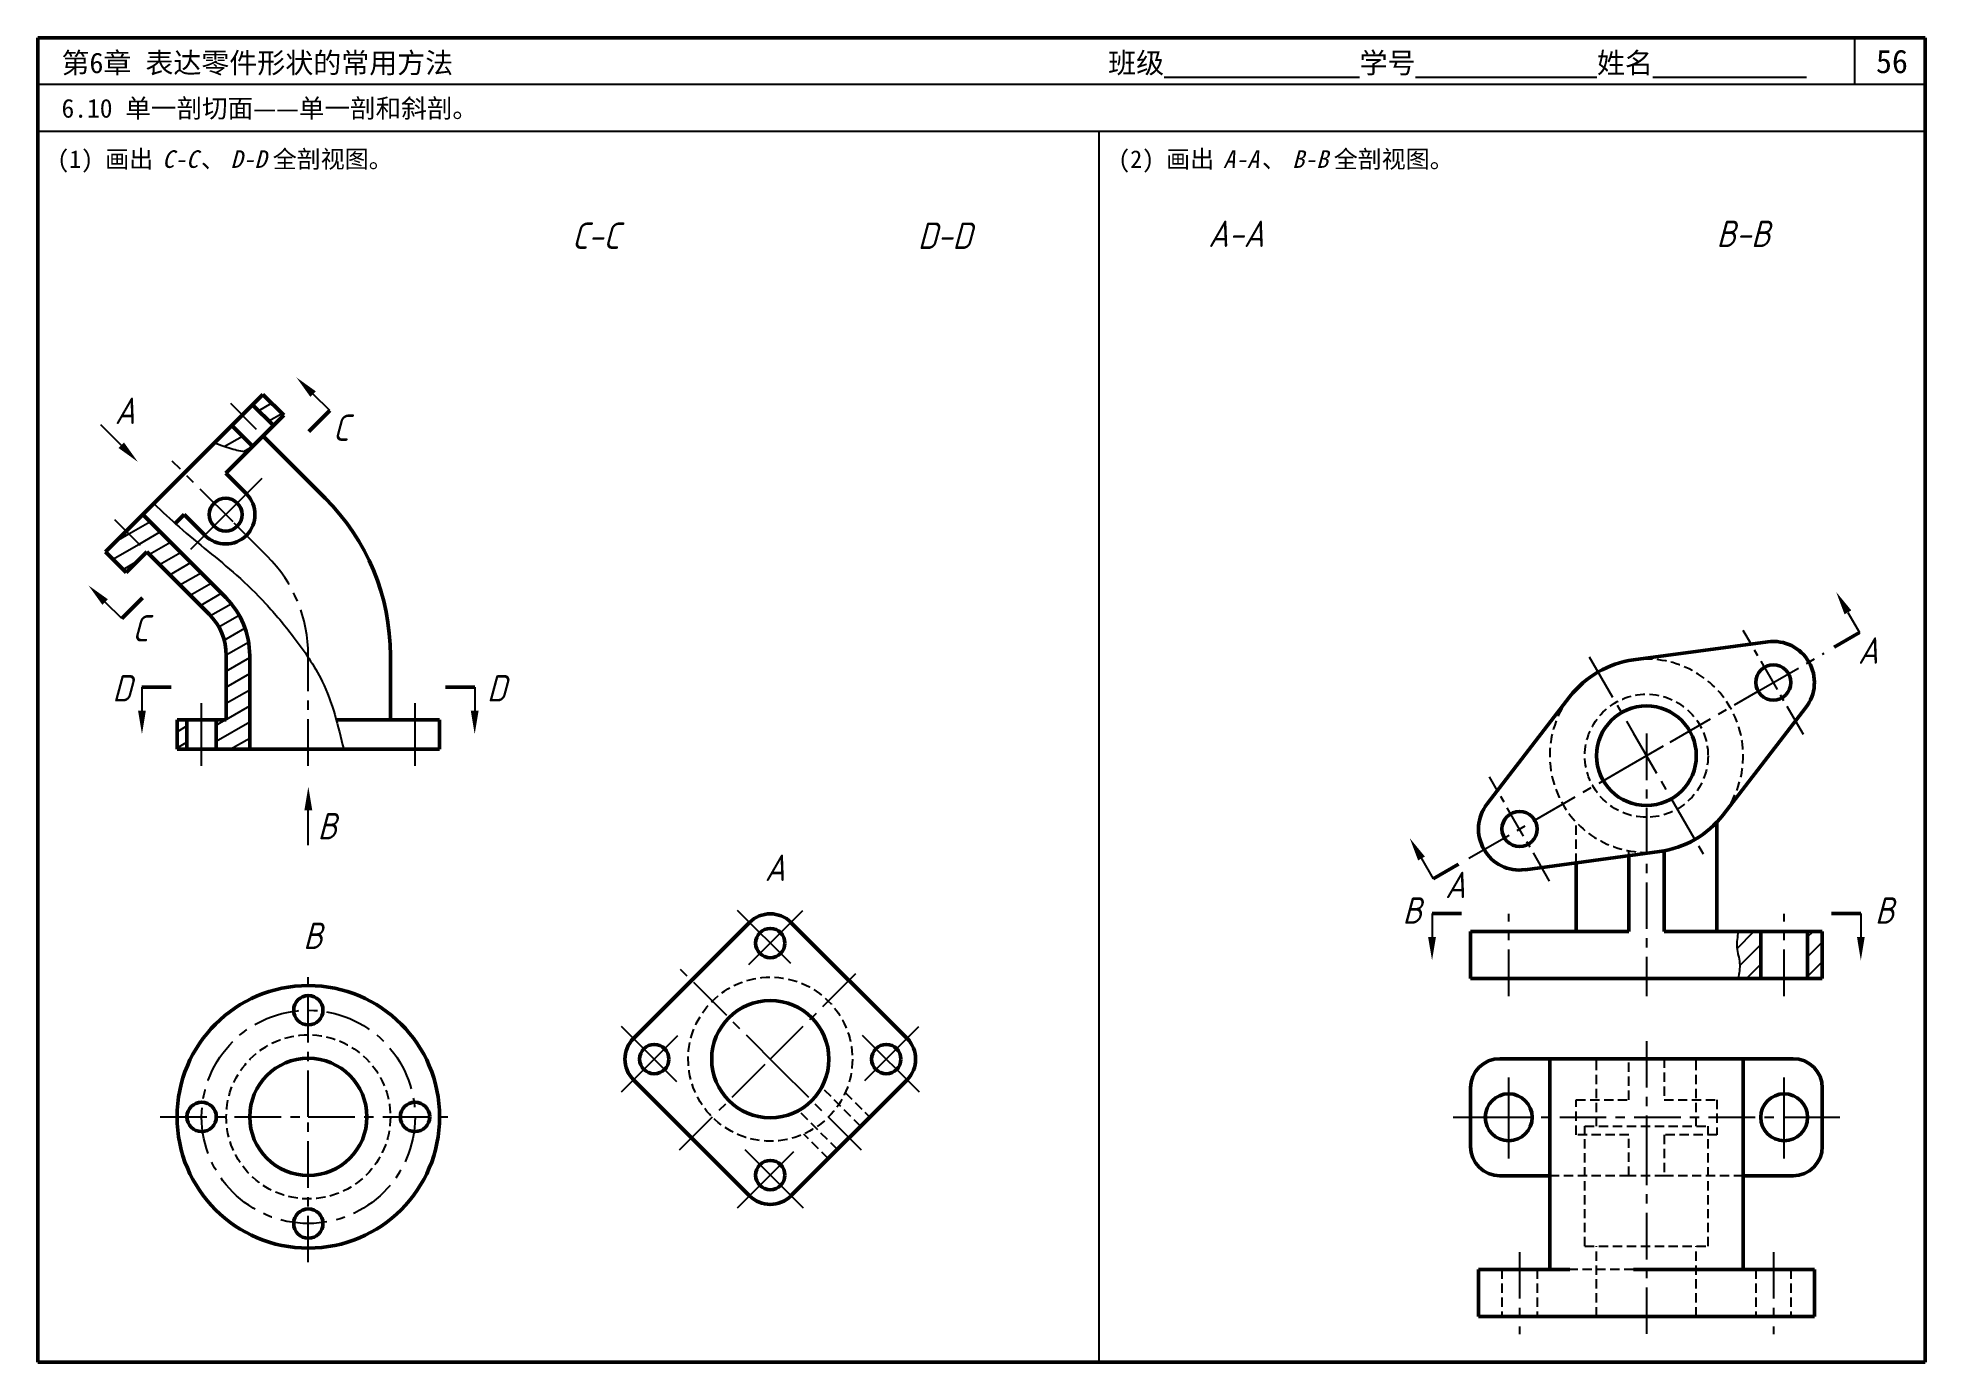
# Model space of a CAD drawing. Header units: millimetres. Extents: x 0 to 322, y 0 to 226.
import ezdxf

# ---------------------------------------------------------------- set-up
doc = ezdxf.new("R2010")
doc.units = ezdxf.units.MM
doc.header["$LTSCALE"] = 0.25
doc.linetypes.add('CENTER', pattern=[50.8, 31.75, -6.35, 6.35, -6.35])
doc.linetypes.add('HIDDEN', pattern=[9.525, 6.35, -3.175])
for name, color, linetype in [('点画线层', 7, 'CENTER'), ('细实线层', 7, 'Continuous'), ('虚线层', 7, 'HIDDEN')]:
    doc.layers.add(name, color=color, linetype=linetype)
doc.layers.add('粗实线层', color=7, linetype='Continuous', lineweight=50)
doc.styles.get("Standard").update_dxf_attribs({"font": 'gbeitc.shx', "height": 4.5, "bigfont": 'gbcbig.shx'})
doc.styles.add('宋体', font='SimSun.ttf', dxfattribs={"height": 3.5})
doc.styles.add('宋体-斜体', font='SimSun.ttf', dxfattribs={"oblique": 15, "height": 3})
pattern_1 = [(30, (0, -35.3613), (-1.190625, 2.062223), [])]

msp = doc.modelspace()

# ---------------------------------------------------------------- hatches: boundary and pattern name
at = {"layer": '细实线层'}
h = msp.add_hatch(dxfattribs=at)
h.set_pattern_fill('ANSI31', color=256, scale=0.75, angle=345, style=0)
h.set_pattern_definition(pattern_1)
edge = h.paths.add_edge_path()
edge.add_line((33.12, 159.83), (30.16, 156.87))
edge.add_spline(control_points=[(30.16, 156.87), (31.1, 156.49), (32.87, 155.77), (34.76, 155.45), (35.65, 155.29)], knot_values=[0, 0, 0, 0, 3.029508, 5.729055, 5.729055, 5.729055, 5.729055], degree=3, periodic=0)
edge.add_line((35.65, 155.29), (36.65, 156.3))
edge.add_line((36.65, 156.3), (33.12, 159.83))
h.paths.add_polyline_path([(38.42, 165.14), (36.65, 163.37), (40.19, 159.83), (41.96, 161.6)])
h = msp.add_hatch(dxfattribs=at)
h.set_pattern_fill('ANSI31', color=256, scale=0.75, angle=345, style=0)
h.set_pattern_definition(pattern_1)
h.paths.add_polyline_path([(15.09, 141.8), (11.55, 138.27), (15.09, 134.73), (18.62, 138.27)])
h.paths.add_polyline_path([(17.92, 144.63), (15.09, 141.8), (19.84, 137.06), (29.23, 127.66, -0.198912), (32.16, 120.59), (32.16, 109.59), (30.46, 109.59), (30.46, 104.59), (36.16, 104.59), (36.16, 120.59, 0.198912), (32.06, 130.49)])
h.paths.add_polyline_path([(25.46, 109.59), (23.76, 109.59), (23.76, 104.59), (25.46, 104.59)], flags=17)
h = msp.add_hatch(dxfattribs=at)
h.set_pattern_fill('ANSI31', color=256, scale=0.75, style=0)
h.set_pattern_definition([(45, (228.9663, -64.3939), (-1.683798, 1.683798), [])])
edge = h.paths.add_edge_path()
edge.add_line((293.94, 73.49), (290.1, 73.49))
edge.add_spline(control_points=[(290.1, 73.49), (289.95, 72.58), (289.65, 70.77), (290.56, 68.14), (290.25, 66.36), (290.1, 65.49)], knot_values=[0, 0, 0, 0, 2.723428, 5.438581, 8.057011, 8.057011, 8.057011, 8.057011], degree=3, periodic=0)
edge.add_line((290.1, 65.49), (293.94, 65.49))
edge.add_line((293.94, 65.49), (293.94, 73.49))
h.paths.add_polyline_path([(304.44, 73.49), (301.94, 73.49), (301.94, 65.49), (304.44, 65.49)])

# ---------------------------------------------------------------- linework, layer by layer
at = {"lineweight": 50}
for p, q in [((322, 226), (0, 226)), ((0, 226), (0, 0)), ((322, 0), (322, 226)), ((0, 0), (322, 0))]:
    msp.add_line(p, q, dxfattribs=at)
for p, q in [((310, 218), (310, 226)), ((322, 218), (0, 218)), ((322, 210), (0, 210)), ((181, 210), (181, 0))]:
    msp.add_line(p, q)
at = {"layer": '点画线层'}
for p, q in [((32.87, 163.62), (37.28, 159.21)), ((33.31, 143.38), (22.93, 153.76)), ((13.07, 143.82), (17.48, 139.41)), ((39.13, 137.56), (33.31, 143.38)), ((46.16, 101.78), (46.16, 120.59)), ((264.69, 120.38), (272.19, 107.37)), ((293.49, 114.49), (304.75, 120.99)), ((278.48, 105.82), (293.49, 114.49)), ((272.19, 107.37), (284.19, 86.6)), ((274.44, 107.28), (274.44, 62.49)), ((270.46, 101.19), (278.48, 105.82)), ((255.38, 92.49), (270.46, 101.19)), ((244.13, 85.99), (255.38, 92.49)), ((250.94, 62.49), (250.94, 76.49)), ((297.94, 62.49), (297.94, 76.49)), ((46.16, 41.87), (46.16, 67.03)), ((126.51, 50.18), (109.48, 67.21)), ((124.97, 51.72), (140.42, 67.18)), ((274.44, 54.8), (274.44, 38.18)), ((109.5, 36.26), (124.97, 51.72)), ((140.51, 36.18), (126.51, 50.18)), ((20.89, 41.87), (46.16, 41.87)), ((46.16, 17.07), (46.16, 41.87)), ((46.16, 41.87), (71.35, 41.87)), ((241.44, 41.8), (246.94, 41.8)), ((246.94, 41.8), (301.94, 41.8)), ((301.94, 41.8), (307.44, 41.8)), ((274.44, 38.18), (274.44, 4.8)), ((252.79, 18.8), (252.79, 4.8)), ((296.09, 18.8), (296.09, 4.8))]:
    msp.add_line(p, q, dxfattribs=at)
at = {"layer": '点画线层', "ltscale": 0.7}
for p, q in [((301.22, 107.09), (290.95, 124.88)), ((257.92, 82.09), (247.65, 99.88))]:
    msp.add_line(p, q, dxfattribs=at)
at = {"layer": '点画线层'}
msp.add_circle((46.16, 41.87), 18.2, dxfattribs=at)
msp.add_arc((22.16, 120.59), 24, 0, 45, dxfattribs=at)
at = {"layer": '粗实线层'}
for p, q in [((11.55, 138.27), (38.42, 165.14)), ((38.42, 165.14), (41.96, 161.6)), ((32.06, 151.7), (41.96, 161.6)), ((36.65, 163.37), (40.19, 159.83)), ((46.26, 158.84), (49.8, 162.37)), ((33.12, 159.83), (36.65, 156.3)), ((49.03, 147.46), (38.42, 158.07)), ((32.06, 151.7), (35.59, 148.17)), ((32.06, 130.49), (17.92, 144.63)), ((23.47, 143.12), (24.99, 144.63)), ((28.52, 141.1), (24.99, 144.63)), ((11.55, 138.27), (15.09, 134.73)), ((15.09, 134.73), (18.62, 138.27)), ((29.23, 127.66), (18.62, 138.27)), ((17.86, 130.43), (14.32, 126.89)), ((272.24, 119.84), (295.15, 122.93)), ((306.48, 121.99), (310.81, 124.49)), ((32.16, 120.59), (32.16, 109.59)), ((36.16, 120.59), (36.16, 104.59)), ((60.16, 120.59), (60.16, 109.59)), ((17.78, 115.17), (22.78, 115.17)), ((74.54, 115.17), (69.54, 115.17)), ((247.25, 95.27), (261.38, 113.57)), ((23.76, 104.59), (23.76, 109.59)), ((32.16, 109.59), (23.76, 109.59)), ((25.46, 104.59), (25.46, 109.59)), ((30.46, 104.59), (30.46, 109.59)), ((68.56, 109.59), (50.92, 109.59)), ((68.56, 104.59), (68.56, 109.59)), ((301.63, 111.71), (287.5, 93.41)), ((23.76, 104.59), (68.56, 104.59)), ((286.44, 73.49), (286.44, 92.16)), ((276.64, 87.14), (253.72, 84.05)), ((277.44, 73.49), (277.44, 87.26)), ((242.39, 84.99), (238.06, 82.49)), ((262.44, 73.49), (262.44, 85.22)), ((271.44, 73.49), (271.44, 86.44)), ((101.63, 55.26), (121.43, 75.06)), ((128.5, 75.06), (148.3, 55.26)), ((237.86, 76.58), (242.86, 76.58)), ((311.01, 76.58), (306.01, 76.58)), ((244.44, 65.49), (244.44, 73.49)), ((249.44, 73.49), (244.44, 73.49)), ((271.44, 73.49), (249.44, 73.49)), ((299.44, 73.49), (277.44, 73.49)), ((293.94, 65.49), (293.94, 73.49)), ((304.44, 73.49), (299.44, 73.49)), ((301.94, 65.49), (301.94, 73.49)), ((304.44, 65.49), (304.44, 73.49)), ((244.44, 65.49), (249.44, 65.49)), ((249.44, 65.49), (299.44, 65.49)), ((299.44, 65.49), (304.44, 65.49)), ((249.44, 51.8), (257.94, 51.8)), ((290.94, 51.8), (257.94, 51.8)), ((257.94, 51.8), (257.94, 15.8)), ((290.94, 51.8), (299.44, 51.8)), ((290.94, 51.8), (290.94, 15.8)), ((101.63, 48.19), (121.43, 28.39)), ((128.5, 28.39), (148.3, 48.19)), ((244.44, 36.8), (244.44, 46.8)), ((304.44, 46.8), (304.44, 36.8)), ((257.94, 31.8), (249.44, 31.8)), ((299.44, 31.8), (290.94, 31.8)), ((247.25, 15.8), (245.79, 15.8)), ((245.79, 15.8), (245.79, 7.8)), ((261.38, 15.8), (247.25, 15.8)), ((295.15, 15.8), (272.24, 15.8)), ((303.09, 15.8), (295.15, 15.8)), ((303.09, 15.8), (303.09, 7.8)), ((245.79, 7.8), (247.25, 7.8)), ((247.25, 7.8), (261.38, 7.8)), ((261.38, 7.8), (272.24, 7.8)), ((272.24, 7.8), (295.15, 7.8)), ((295.15, 7.8), (303.09, 7.8))]:
    msp.add_line(p, q, dxfattribs=at)
for centre, radius in [((32.06, 144.63), 2.8), ((296.09, 115.99), 3), ((274.44, 103.49), 8.5), ((252.79, 90.99), 3), ((124.97, 71.52), 2.5), ((46.16, 41.87), 22.4), ((46.16, 60.07), 2.5), ((124.97, 51.72), 10), ((46.16, 41.87), 10), ((105.17, 51.72), 2.5), ((144.76, 51.72), 2.5), ((250.94, 41.8), 4), ((297.94, 41.8), 4), ((27.96, 41.87), 2.5), ((64.36, 41.87), 2.5), ((124.97, 31.93), 2.5), ((46.16, 23.67), 2.5)]:
    msp.add_circle(centre, radius, dxfattribs=at)
for centre, radius, start, end in [((32.06, 144.63), 5, 225, 45), ((22.16, 120.59), 38, 0, 45), ((22.16, 120.59), 14, 0, 45), ((22.16, 120.59), 10, 0, 45), ((296.09, 115.99), 7, 322.3337, 97.6663), ((274.44, 103.49), 16.5, 97.6663, 142.3337), ((252.79, 90.99), 7, 142.3337, 277.6663), ((274.44, 103.49), 16.5, 277.6663, 322.3337), ((124.97, 71.52), 5, 45, 135), ((105.17, 51.72), 5, 135, 225), ((144.76, 51.72), 5, 315, 45), ((249.44, 46.8), 5, 90, 180), ((299.44, 46.8), 5, 0, 90), ((249.44, 36.8), 5, 180, 270), ((299.44, 36.8), 5, 270, 0), ((124.97, 31.93), 5, 225, 315)]:
    msp.add_arc(centre, radius, start, end, dxfattribs=at)
at = {"layer": '细实线层'}
for p, q in [((49.8, 162.37), (46.97, 165.2)), ((10.7, 160), (14.24, 156.47)), ((26.14, 138.71), (38.27, 150.84)), ((14.32, 126.89), (11.49, 129.72)), ((308.81, 127.95), (310.81, 124.49)), ((17.78, 115.17), (17.78, 111.17)), ((74.54, 115.17), (74.54, 111.17)), ((27.96, 101.78), (27.96, 112.45)), ((64.36, 101.78), (64.36, 112.45)), ((46.16, 88.25), (46.16, 94.19)), ((236.06, 85.95), (238.06, 82.49)), ((128.47, 68.02), (119.38, 77.11)), ((121.3, 67.86), (130.52, 77.08)), ((237.86, 76.58), (237.86, 72.58)), ((311.01, 76.58), (311.01, 72.58)), ((109.02, 47.87), (99.58, 57.31)), ((99.6, 46.16), (109.18, 55.73)), ((150.41, 46.08), (140.71, 55.78)), ((141.11, 48.07), (150.32, 57.28)), ((250.94, 34.76), (250.94, 48.6)), ((297.94, 34.76), (297.94, 48.6)), ((119.4, 26.36), (128.98, 35.94)), ((130.61, 26.28), (120.66, 36.23))]:
    msp.add_line(p, q, dxfattribs=at)
for points in [[(35.65, 155.29), (33, 155.84), (30.16, 156.87)], [(19.79, 146.51), (24.13, 142.53), (33.92, 134.29), (38.87, 129.46), (43.56, 123.86), (48.52, 116.17), (52.19, 104.59)], [(290.1, 73.49), (289.88, 70.77), (290.33, 68.1), (290.1, 65.49)]]:
    msp.add_spline(points, degree=3, dxfattribs=at)
for points in [[(47.44, 165.67), (46.5, 164.73), (44.14, 168.03)], [(13.77, 156), (14.71, 156.94), (17.07, 153.64)], [(11.02, 129.25), (11.96, 130.19), (8.66, 132.55)], [(309.39, 128.29), (308.23, 127.62), (306.81, 131.42)], [(17.11, 111.17), (18.44, 111.17), (17.78, 107.17)], [(75.21, 111.17), (73.87, 111.17), (74.54, 107.17)], [(46.83, 94.19), (45.49, 94.19), (46.16, 98.19)], [(236.64, 86.29), (235.49, 85.62), (234.06, 89.42)], [(237.19, 72.58), (238.53, 72.58), (237.86, 68.58)], [(311.68, 72.58), (310.35, 72.58), (311.01, 68.58)]]:
    msp.add_solid(points, dxfattribs=at)
at = {"layer": '虚线层'}
for p, q in [((262.44, 85.22), (262.44, 92.16)), ((271.44, 86.44), (271.44, 87.26)), ((265.94, 40.3), (265.94, 51.8)), ((271.44, 44.8), (271.44, 51.8)), ((277.44, 51.8), (277.44, 44.8)), ((282.94, 40.3), (282.94, 51.8)), ((140.38, 40.27), (133.73, 46.92)), ((137.75, 46.01), (141.94, 41.83)), ((136.42, 36.31), (129.77, 42.96)), ((262.44, 38.8), (262.44, 44.8)), ((262.44, 44.8), (271.44, 44.8)), ((277.44, 44.8), (286.44, 44.8)), ((286.44, 44.8), (286.44, 38.8)), ((134.86, 34.75), (130.68, 38.94)), ((271.44, 38.8), (262.44, 38.8)), ((263.94, 40.3), (284.94, 40.3)), ((263.94, 19.8), (263.94, 40.3)), ((271.44, 31.8), (271.44, 38.8)), ((286.44, 38.8), (277.44, 38.8)), ((277.44, 38.8), (277.44, 31.8)), ((284.94, 19.8), (284.94, 40.3)), ((271.44, 31.8), (257.94, 31.8)), ((277.44, 31.8), (271.44, 31.8)), ((290.94, 31.8), (277.44, 31.8)), ((263.94, 19.8), (284.94, 19.8)), ((265.94, 7.8), (265.94, 19.8)), ((282.94, 7.8), (282.94, 19.8)), ((249.79, 15.8), (249.79, 7.8)), ((255.79, 15.8), (255.79, 7.8)), ((272.24, 15.8), (261.38, 15.8)), ((293.09, 15.8), (293.09, 7.8)), ((299.09, 15.8), (299.09, 7.8))]:
    msp.add_line(p, q, dxfattribs=at)
for centre, radius in [((274.44, 103.49), 10.5), ((124.97, 51.72), 14), ((46.16, 41.87), 14)]:
    msp.add_circle(centre, radius, dxfattribs=at)
for start, end in [(322.3337, 97.6663), (142.3337, 277.6663)]:
    msp.add_arc((274.44, 103.49), 16.5, start, end, dxfattribs=at)

# ---------------------------------------------------------------- texts
at = {"style": '宋体'}
for s, height, p in [('第6章 表达零件形状的常用方法', 3.5, (4.05, 219.96)), ('班级%%U              %%U学号%%U             %%U姓名%%U           ', 3.5, (182.61, 219.96)), ('56', 4, (313.6, 219.96)), ('6.10 单一剖切面——单一剖和斜剖。', 3.2, (4.05, 212.36)), ('(1) 画出    、    全剖视图。', 3, (3.33, 203.79)), ('(2) 画出    、    全剖视图。', 3, (184.33, 203.79))]:
    msp.add_text(s, height=height, dxfattribs=at).set_placement(p)
at = {"style": '宋体-斜体', "oblique": 15}
for s, p in [('C-C', (21.23, 203.79)), ('D-D', (32.9, 203.79)), ('A-A', (202.23, 203.79)), ('B-B', (214, 203.79))]:
    msp.add_text(s, height=3, dxfattribs=at).set_placement(p)
at = {"layer": '细实线层'}
for s, p in [('A', (310.53, 119.19)), ('A', (240.1, 79.2)), ('B', (232.83, 74.84)), ('B', (313.42, 74.84))]:
    msp.add_text(s, height=4.5, dxfattribs=at).set_placement(p)
at = {"layer": '虚线层'}
for s, p in [('C-C', (91.11, 189.97)), ('D-D', (150.13, 189.97)), ('A-A', (199.68, 190.3)), ('B-B', (286.4, 190.3)), ('A', (13.15, 160.1)), ('C', (50.33, 157.21)), ('C', (16.11, 122.99)), ('D', (12.73, 112.75)), ('D', (76.63, 112.75)), ('B', (47.75, 89.23)), ('A', (124.04, 82.13)), ('B', (45.29, 70.52))]:
    msp.add_text(s, height=4.5, dxfattribs=at).set_placement(p)

doc.saveas('drawing.dxf')
